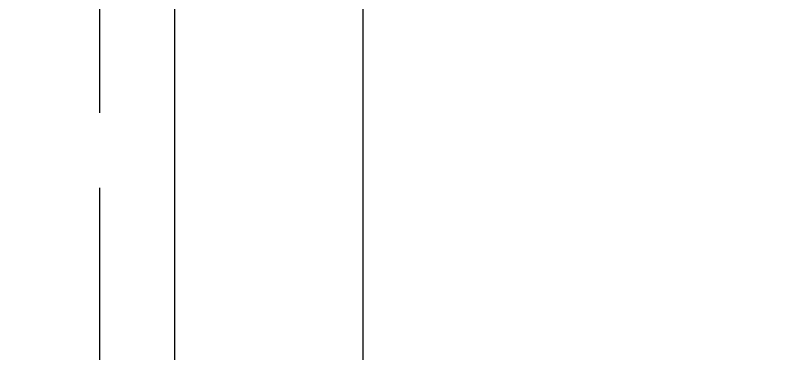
# Model space of a CAD drawing. Header units: inches. Extents: x 0 to 1813292486, y 0 to 3473589894.
# Drawn here: x 600615873 to 600616885, y 3473200096 to 3473200547 of the extents above; entities that cross this region are included whole.
import ezdxf

# ---------------------------------------------------------------- set-up
doc = ezdxf.new("R2010")
doc.units = ezdxf.units.IN
doc.header["$LTSCALE"] = 1000
doc.header["$MEASUREMENT"] = 0
doc.linetypes.add('AX-MALL-GIRD-200$0$DOTE', pattern=[2.42, 2, -0.2, 0.02, -0.2])
doc.linetypes.add('AX-MALL-WALL-P02-QT$0$DASH', pattern=[0.35, 0.25, -0.1])
for name, color, linetype in [('A-Anno-Note', 241, 'Continuous'), ('AX-MALL-DIM-P02$0$A-Detl-Thin', 131, 'Continuous'), ('AX-MALL-GIRD-200$0$A-Grid', 222, 'AX-MALL-GIRD-200$0$DOTE'), ('AX-MALL-P02-200$0$A-Anno-Note', 241, 'Continuous'), ('AX-MALL-WALL-P02$0$A-Anno-Note', 241, 'Continuous'), ('AX-MALL-WALL-P02-QT$0$A-Detl-Patt', 8, 'Continuous'), ('AX-MALL-WALL-P02-QT$0$A-Detl-Thin', 131, 'Continuous'), ('AX-MALL-WALL-P02-QT$0$A-Wind', 4, 'Continuous'), ('AX-MALL-ZTKD-P02$0$A-Anno-Note', 241, 'Continuous')]:
    doc.layers.add(name, color=color, linetype=linetype)

# ---------------------------------------------------------------- blocks, each defined once
blk = doc.blocks.new('AX-MALL-GIRD-200')
at = {"layer": 'AX-MALL-GIRD-200$0$A-Grid'}
blk.add_line((600449282.5, 3473145014.5), (600410553, 3473041050.8), dxfattribs=at)
blk = doc.blocks.new('AX-MALL-WALL-P02-QT$0$tj')
at = {"layer": 'AX-MALL-WALL-P02-QT$0$A-Detl-Patt'}
h = blk.add_hatch(dxfattribs=at)
h.set_pattern_fill('STEEL', color=256, scale=100, angle=50.4318)
h.set_pattern_definition([(75, (-14278.2, 156289.83), (-153.340725, 41.087523), []), (75, (-14317.88, 156358.57), (-153.340725, 41.087523), [])])
edge = h.paths.add_edge_path()
edge.add_arc((274303, 370915.4), 354853.2, 270.960109, 275.951313)
edge.add_line((311095.3, 17974.7), (323404.3, 17664.9))
edge.add_arc((337498.6, -5423), 27050, 84.42965, 121.40246, ccw=False)
edge.add_line((340124.3, 21499.2), (352435.6, 23411.5))
edge.add_line((352435.6, 23411.5), (352460.3, 23263.6))
edge.add_arc((262949, 558936.3), 543100, 279.486523, 288.50533)
edge.add_line((435325, 43917.8), (435185.9, 44187.6))
edge.add_arc((262949, 558936.3), 542800, 279.518166, 288.500444, ccw=False)
edge.add_line((352706.5, 23609), (352681.7, 23756.9))
edge.add_line((352681.7, 23756.9), (340117.8, 21803.8))
edge.add_arc((337510.1, -5455), 27383.3, 84.53553, 121.20268)
edge.add_line((323323.7, 17967), (311085.8, 18275))
edge.add_arc((274273.8, 371474.5), 355112.7, 270.964111, 275.950126, ccw=False)
edge.add_line((280249, 16412.1), (280249, 16112))
blk.add_lwpolyline([(280199, 16060.3, 0.021808), (311096.9, 17924.6), (323417.8, 17614.5, -0.162936), (340125.4, 21448.9), (352394.5, 23354), (352419.3, 23206, 0.039422), (435396.2, 43888.9), (435210.7, 44248.6, -0.039209), (352747.6, 23666.5), (352722.9, 23813.9, 0.001867), (340109.1, 21853.1, 0.160692), (323306.5, 18015), (311084.2, 18325.1, -0.021778), (280199, 16460.5), (280199, 16060.3)], format="xyb", dxfattribs=at)
blk = doc.blocks.new('AX-MALL-WALL-P02-QT')
at = {"layer": 'AX-MALL-WALL-P02-QT$0$A-Detl-Patt', "linetype": 'AX-MALL-WALL-P02-QT$0$DASH'}
blk.add_line((600411924.7, 3473045735.6), (600444355.8, 3473132792.3), dxfattribs=at)
at = {"layer": 'AX-MALL-WALL-P02-QT$0$A-Detl-Thin'}
blk.add_lwpolyline([(600411688.6, 3473045818.1), (600412019.1, 3473045702.6), (600413159.5, 3473048764), (600412827.7, 3473048875.8)], close=True, dxfattribs=at)
at = {"layer": 'AX-MALL-WALL-P02-QT$0$A-Detl-Thin', "rotation": 339.5681613091762}
blk.add_blockref('AX-MALL-WALL-P02-QT$0$tj', (600144118.7, 3473128496.3), dxfattribs=at)
at = {"layer": 'AX-MALL-WALL-P02-QT$0$A-Wind'}
blk.add_blockref('AX-MALL-GIRD-200', (0, 0), dxfattribs=at)
blk = doc.blocks.new('AX-MALL-WALL-P02')
at = {"layer": 'AX-MALL-WALL-P02$0$A-Anno-Note'}
blk.add_blockref('AX-MALL-WALL-P02-QT', (0, 0), dxfattribs=at)
blk = doc.blocks.new('AX-MALL-ZTKD-P02')
at = {"layer": 'AX-MALL-ZTKD-P02$0$A-Anno-Note'}
blk.add_blockref('AX-MALL-GIRD-200', (0, 0), dxfattribs=at)
blk = doc.blocks.new('AX-MALL-DIM-P02')
at = {"layer": 'AX-MALL-DIM-P02$0$A-Detl-Thin'}
blk.add_blockref('AX-MALL-ZTKD-P02', (0, 0), dxfattribs=at)
blk = doc.blocks.new('AX-MALL-P02-200')
at = {"layer": 'AX-MALL-P02-200$0$A-Anno-Note'}
blk.add_blockref('AX-MALL-WALL-P02', (0, 0), dxfattribs=at)
blk.add_blockref('AX-MALL-DIM-P02', (0, 0), dxfattribs=at)

msp = doc.modelspace()

# ---------------------------------------------------------------- block references
at = {"layer": 'A-Anno-Note', "rotation": 20.43183869077545}
msp.add_blockref('AX-MALL-P02-200', (1250392458.5, 9048125.7), dxfattribs=at)

doc.saveas('drawing.dxf')
